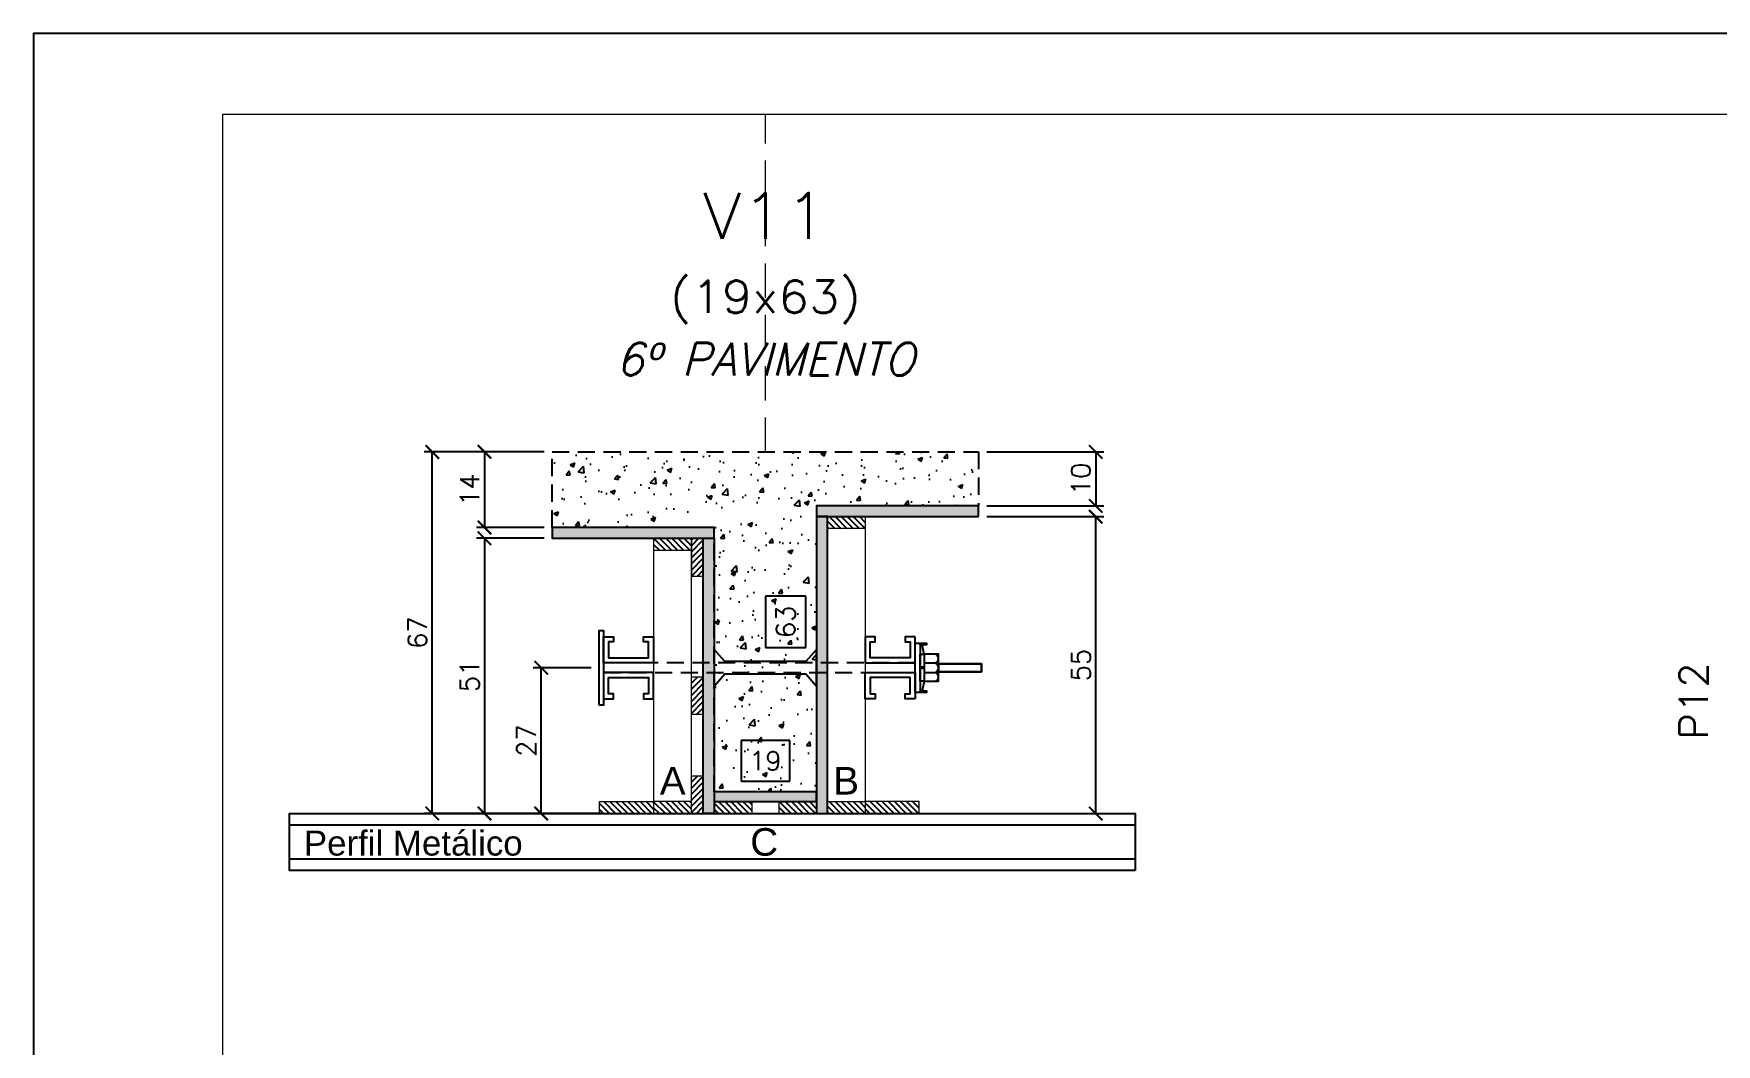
# Model space of a CAD drawing. Extents: x -23436 to 4767, y -4638 to 9755.
# Drawn here: x -17506 to -16883, y 2458 to 2832 of the extents above; entities that cross this region are included whole.
import ezdxf
from ezdxf.enums import TextEntityAlignment as Align

# ---------------------------------------------------------------- set-up
doc = ezdxf.new("R2010")
doc.units = 0
doc.header["$PDMODE"] = 2
doc.header["$PDSIZE"] = 10
doc.linetypes.add('CABLIN', pattern=[0.35, 0.25, -0.1])
doc.linetypes.add('HIDDEN', pattern=[9.525, 6.35, -3.175])
doc.layers.get('0').update_dxf_attribs({"lineweight": 13})
doc.layers.get('Defpoints').update_dxf_attribs({"lineweight": 13})
for name, color, linetype in [('Barra de Ancoragem', 20, 'Continuous'), ('Concreto', 250, 'HIDDEN'), ('Cota', 4, 'Continuous'), ('Cota Seção (2x)', 4, 'Continuous'), ('Hachura', 252, 'CABLIN'), ('MB Logo', 255, 'Continuous'), ('Painéis', 200, 'Continuous'), ('Perfil Metálico', 224, 'Continuous'), ('Texto de Titulo', 7, 'Continuous'), ('Texto Qtd Sarr', 242, 'Continuous'), ('Tubo de PVC', 51, 'Continuous')]:
    doc.layers.add(name, color=color, linetype=linetype)
for name, color, linetype, lineweight in [('FOLHA MB', 7, 'Continuous', 13), ('Madeira', 100, 'Continuous', 13), ('Texto Seção', 7, 'Continuous', 15)]:
    doc.layers.add(name, color=color, linetype=linetype, lineweight=lineweight)
doc.layers.add('Laje_Perimetro', color=7, linetype='Continuous', plot=False)
doc.styles.add('ARIAL', font='arial.ttf', dxfattribs={"oblique": 15, "height": 25})
doc.styles.add('REGUA-120', font='ROMANS.shx', dxfattribs={"height": 15})
doc.styles.add('ROMANS', font='romans.shx')
doc.dimstyles.new('Cota Seção (2x)', dxfattribs={"dimtxt": 7, "dimasz": 5, "dimexe": 3, "dimexo": 3, "dimgap": 2, "dimtad": 3, "dimdec": 1, "dimlfac": 0.5, "dimzin": 12, "dimdsep": 46, "dimtxsty": 'ROMANS', "dimblk": 'ARCHTICK', "dimcen": 0, "dimclrd": 4, "dimclre": 4, "dimclrt": 1, "dimadec": 1, "dimazin": 3, "dimtfac": 1, "dimtdec": 1, "dimtmove": 0, "dimatfit": 3, "dimldrblk": 'OBLIQUE', "dimfxl": 1, "dimtolj": 1, "dimtzin": 12, "dimarcsym": 0})
doc.dimstyles.new('Cota Seção interna', dxfattribs={"dimtxt": 7, "dimasz": 6, "dimexe": 0.18, "dimexo": 2, "dimgap": -4, "dimtad": 3, "dimdec": 1, "dimlfac": 0.5, "dimzin": 12, "dimdsep": 46, "dimtxsty": 'ROMANS', "dimblk": 'ARCHTICK', "dimcen": 0.09, "dimse1": 1, "dimse2": 1, "dimsd1": 1, "dimsd2": 1, "dimclrd": 180, "dimclre": 5, "dimclrt": 1, "dimadec": 0, "dimazin": 3, "dimtfac": 1, "dimtdec": 1, "dimtofl": 0, "dimtmove": 0, "dimatfit": 3, "dimldrblk": 'ARCHTICK', "dimfxl": 1, "dimtolj": 1, "dimtzin": 0, "dimarcsym": 0})
pattern_1 = [(315, (5702.3099, -5686.3843), (1.12253202, 1.12253202), [])]
pattern_2 = [(45, (-8955.0666, 25605.8796), (-1.12253202, 1.12253202), [])]

# ---------------------------------------------------------------- blocks, each defined once
blk = doc.blocks.new('A$C169d8357')
at = {"layer": 'FOLHA MB', "color": 1}
for points in [[(0, 1199.94), (0, 149.94), (1485.02, 149.94), (1485.02, 1199.94)], [(70, 1169.94), (70, 179.94), (1455.02, 179.94), (1455.02, 1169.94)]]:
    blk.add_lwpolyline(points, close=True, dxfattribs=at)
blk = doc.blocks.new('titulo1')
at = {"layer": 'Defpoints', "color": 252, "linetype": 'HIDDEN', "ltscale": 2}
blk.add_line((0, 0), (0, 125), dxfattribs=at)
at = {"layer": 'Defpoints', "style": 'ROMANS', "oblique": 15}
blk.add_attdef('FOLHA', text='', height=10, dxfattribs=at).set_placement((0, 15.58), align=Align.MIDDLE_CENTER)
at = {"layer": 'Texto Qtd Sarr', "color": 3, "style": 'ROMANS', "oblique": 15}
for tag, height, p in [('TITULO', 17, (0, 71.45)), ('SEÇÃO', 12, (0, 41.55))]:
    blk.add_attdef(tag, text='', height=height, dxfattribs=at).set_placement(p, align=Align.MIDDLE_CENTER)
blk = doc.blocks.new('*D719')
at = {"layer": 'Cota Seção (2x)', "color": 180, "lineweight": -2, "transparency": 16777216}
for p, q in [((-17226.31, 2570.26), (-17244.31, 2570.26)), ((-17244.31, 2570.26), (-17244.31, 2555.26)), ((-17226.31, 2555.26), (-17226.31, 2570.26)), ((-17244.31, 2555.26), (-17226.31, 2555.26))]:
    blk.add_line(p, q, dxfattribs=at)
at = {"layer": 'Defpoints', "color": 0, "transparency": 16777216}
for p in [(-17254.31, 2551.26), (-17216.31, 2551.26), (-17216.31, 2551.26)]:
    blk.add_point(p, dxfattribs=at)
at = {"layer": 'Cota Seção (2x)', "color": 1, "transparency": 16777216, "insert": (-17235.31, 2562.76), "char_height": 7, "attachment_point": 5, "style": 'ROMANS'}
blk.add_mtext('\\A1;19', dxfattribs=at)
blk = doc.blocks.new('_ArchTick')
at = {"color": 0, "linetype": 'ByBlock', "const_width": 0.15}
blk.add_lwpolyline([(-0.5, -0.5), (0.5, 0.5)], dxfattribs=at)
blk = doc.blocks.new('*D720')
at = {"layer": 'Cota', "color": 4, "lineweight": -2, "transparency": 16777216}
for p, q in [((-17153.31, 2677.26), (-17109.94, 2677.26)), ((-17112.94, 2677.26), (-17112.94, 2657.26)), ((-17153.31, 2657.26), (-17109.94, 2657.26))]:
    blk.add_line(p, q, dxfattribs=at)
at = {"layer": 'Defpoints', "color": 0, "transparency": 16777216}
for p in [(-17156.31, 2677.26), (-17156.31, 2657.26), (-17112.94, 2657.26)]:
    blk.add_point(p, dxfattribs=at)
at = {"layer": 'Cota', "color": 4, "lineweight": -2, "transparency": 16777216, "xscale": 5, "yscale": 5, "zscale": 5}
for p, rotation in [((-17112.94, 2677.26), 90), ((-17112.94, 2657.26), 270)]:
    blk.add_blockref('_ArchTick', p, dxfattribs=dict(at, rotation=rotation))
at = {"layer": 'Cota', "color": 1, "transparency": 16777216, "insert": (-17118.44, 2667.26), "char_height": 7, "attachment_point": 5, "rotation": 90, "style": 'ROMANS'}
blk.add_mtext('\\A1;10', dxfattribs=at)
blk = doc.blocks.new('_OBLIQUE')
at = {"color": 0, "linetype": 'ByBlock', "lineweight": -2}
for p, q in [((0, 0), (-1, 0)), ((-0.5, -0.5), (0.5, 0.5))]:
    blk.add_line(p, q, dxfattribs=at)
blk = doc.blocks.new('DSADSAD')
at = {"layer": 'Barra de Ancoragem'}
for p, q in [((-12990.96, 7698.42), (-13009.22, 7698.42)), ((-13005.1, 7696.87), (-13008.63, 7697.64)), ((-12995.08, 7696.87), (-12991.55, 7697.64))]:
    blk.add_line(p, q, dxfattribs=at)
at = {"layer": 'Barra de Ancoragem', "flags": 128}
for points in [[(-13009.22, 7700.2), (-12990.96, 7700.2), (-12990.96, 7698.42), (-13009.22, 7698.42)], [(-13008.63, 7698.42), (-13008.63, 7696.05), (-13009.22, 7696.05), (-13009.22, 7698.42)], [(-12995.08, 7698.42), (-12995.08, 7696.87), (-13005.1, 7696.87), (-13005.1, 7698.42)], [(-12990.96, 7698.42), (-12990.96, 7696.05), (-12991.55, 7696.05), (-12991.55, 7698.42)]]:
    blk.add_lwpolyline(points, close=True, dxfattribs=at)
for points in [[(-13005.1, 7696.87), (-13005.1, 7691.61), (-12995.08, 7691.61), (-12995.08, 7696.87)], [(-13000.38, 7696.87), (-13000.38, 7698.42), (-12999.79, 7698.42), (-12999.79, 7696.87), (-13000.38, 7696.87), (-12999.79, 7696.87)]]:
    blk.add_lwpolyline(points, dxfattribs=at)
for points in [[(-13001.86, 7696.87), (-13001.86, 7692.79, 0.666667), (-12998.32, 7692.79, 0.666667)], [(-12998.32, 7696.87), (-12998.32, 7692.79, 0.729796), (-12995.08, 7692.79, 0.729796)]]:
    blk.add_lwpolyline(points, format="xyb", dxfattribs=at)
at = {"layer": 'Barra de Ancoragem'}
blk.add_arc((-13003.48, 7693.31), 1.7, 197.75636, 342.24364, dxfattribs=at)
blk = doc.blocks.new('*D721')
at = {"layer": 'Cota', "color": 4, "lineweight": -2, "transparency": 16777216}
for p, q in [((-17299.83, 2597.26), (-17321.34, 2597.26)), ((-17318.34, 2543.26), (-17318.34, 2597.26)), ((-17295.31, 2543.26), (-17321.34, 2543.26))]:
    blk.add_line(p, q, dxfattribs=at)
at = {"layer": 'Defpoints', "color": 0, "transparency": 16777216}
for p in [(-17318.34, 2597.26), (-17296.83, 2597.26), (-17292.31, 2543.26)]:
    blk.add_point(p, dxfattribs=at)
at = {"layer": 'Cota', "color": 4, "lineweight": -2, "transparency": 16777216, "xscale": 5, "yscale": 5, "zscale": 5}
for p, rotation in [((-17318.34, 2597.26), 90), ((-17318.34, 2543.26), 270)]:
    blk.add_blockref('_ArchTick', p, dxfattribs=dict(at, rotation=rotation))
at = {"layer": 'Cota', "color": 1, "transparency": 16777216, "insert": (-17323.84, 2570.26), "char_height": 7, "attachment_point": 5, "rotation": 90, "style": 'ROMANS'}
blk.add_mtext('\\A1;27', dxfattribs=at)
blk = doc.blocks.new('*D722')
at = {"layer": 'Cota', "color": 4, "lineweight": -2, "transparency": 16777216}
for p, q in [((-17317.31, 2677.26), (-17361.69, 2677.26)), ((-17358.69, 2543.26), (-17358.69, 2677.26)), ((-17295.31, 2543.26), (-17361.69, 2543.26))]:
    blk.add_line(p, q, dxfattribs=at)
at = {"layer": 'Defpoints', "color": 0, "transparency": 16777216}
for p in [(-17358.69, 2677.26), (-17314.31, 2677.26), (-17292.31, 2543.26)]:
    blk.add_point(p, dxfattribs=at)
at = {"layer": 'Cota', "color": 4, "lineweight": -2, "transparency": 16777216, "xscale": 5, "yscale": 5, "zscale": 5}
for p, rotation in [((-17358.69, 2677.26), 90), ((-17358.69, 2543.26), 270)]:
    blk.add_blockref('_ArchTick', p, dxfattribs=dict(at, rotation=rotation))
at = {"layer": 'Cota', "color": 1, "transparency": 16777216, "insert": (-17364.19, 2610.26), "char_height": 7, "attachment_point": 5, "rotation": 90, "style": 'ROMANS'}
blk.add_mtext('\\A1;67', dxfattribs=at)
blk = doc.blocks.new('*D723')
at = {"layer": 'Cota', "color": 4, "lineweight": -2, "transparency": 16777216}
for p, q in [((-17153.31, 2653.26), (-17109.94, 2653.26)), ((-17112.94, 2543.26), (-17112.94, 2653.26)), ((-17175.31, 2543.26), (-17109.94, 2543.26))]:
    blk.add_line(p, q, dxfattribs=at)
at = {"layer": 'Defpoints', "color": 0, "transparency": 16777216}
for p in [(-17156.31, 2653.26), (-17112.94, 2653.26), (-17178.31, 2543.26)]:
    blk.add_point(p, dxfattribs=at)
at = {"layer": 'Cota', "color": 4, "lineweight": -2, "transparency": 16777216, "xscale": 5, "yscale": 5, "zscale": 5}
for p, rotation in [((-17112.94, 2653.26), 90), ((-17112.94, 2543.26), 270)]:
    blk.add_blockref('_ArchTick', p, dxfattribs=dict(at, rotation=rotation))
at = {"layer": 'Cota', "color": 1, "transparency": 16777216, "insert": (-17118.44, 2598.26), "char_height": 7, "attachment_point": 5, "rotation": 90, "style": 'ROMANS'}
blk.add_mtext('\\A1;55', dxfattribs=at)
blk = doc.blocks.new('*D724')
at = {"layer": 'Cota Seção (2x)', "color": 180, "lineweight": -2, "transparency": 16777216}
for p, q in [((-17220.31, 2623.76), (-17235.31, 2623.76)), ((-17235.31, 2623.76), (-17235.31, 2604.76)), ((-17220.31, 2604.76), (-17220.31, 2623.76)), ((-17235.31, 2604.76), (-17220.31, 2604.76))]:
    blk.add_line(p, q, dxfattribs=at)
at = {"layer": 'Defpoints', "color": 0, "transparency": 16777216}
for p in [(-17216.31, 2677.26), (-17216.31, 2677.26), (-17216.31, 2551.26)]:
    blk.add_point(p, dxfattribs=at)
at = {"layer": 'Cota Seção (2x)', "color": 1, "transparency": 16777216, "insert": (-17227.81, 2614.26), "char_height": 7, "attachment_point": 5, "rotation": 90, "style": 'ROMANS'}
blk.add_mtext('\\A1;63', dxfattribs=at)
blk = doc.blocks.new('*D725')
at = {"layer": 'Cota', "color": 4, "lineweight": -2, "transparency": 16777216}
for p, q in [((-17317.31, 2677.26), (-17342.37, 2677.26)), ((-17339.37, 2677.26), (-17339.37, 2649.26)), ((-17317.31, 2649.26), (-17342.37, 2649.26))]:
    blk.add_line(p, q, dxfattribs=at)
at = {"layer": 'Defpoints', "color": 0, "transparency": 16777216}
for p in [(-17314.31, 2677.26), (-17339.37, 2649.26), (-17314.31, 2649.26)]:
    blk.add_point(p, dxfattribs=at)
at = {"layer": 'Cota', "color": 4, "lineweight": -2, "transparency": 16777216, "xscale": 5, "yscale": 5, "zscale": 5}
for p, rotation in [((-17339.37, 2677.26), 90), ((-17339.37, 2649.26), 270)]:
    blk.add_blockref('_ArchTick', p, dxfattribs=dict(at, rotation=rotation))
at = {"layer": 'Cota', "color": 1, "transparency": 16777216, "insert": (-17344.87, 2663.26), "char_height": 7, "attachment_point": 5, "rotation": 90, "style": 'ROMANS'}
blk.add_mtext('\\A1;14', dxfattribs=at)
blk = doc.blocks.new('*D726')
at = {"layer": 'Cota', "color": 4, "lineweight": -2, "transparency": 16777216}
for p, q in [((-17317.31, 2645.26), (-17342.37, 2645.26)), ((-17339.37, 2645.26), (-17339.37, 2543.26)), ((-17295.31, 2543.26), (-17342.37, 2543.26))]:
    blk.add_line(p, q, dxfattribs=at)
at = {"layer": 'Defpoints', "color": 0, "transparency": 16777216}
for p in [(-17314.31, 2645.26), (-17339.37, 2543.26), (-17292.31, 2543.26)]:
    blk.add_point(p, dxfattribs=at)
at = {"layer": 'Cota', "color": 4, "lineweight": -2, "transparency": 16777216, "xscale": 5, "yscale": 5, "zscale": 5}
for p, rotation in [((-17339.37, 2645.26), 90), ((-17339.37, 2543.26), 270)]:
    blk.add_blockref('_ArchTick', p, dxfattribs=dict(at, rotation=rotation))
at = {"layer": 'Cota', "color": 1, "transparency": 16777216, "insert": (-17344.87, 2594.26), "char_height": 7, "attachment_point": 5, "rotation": 90, "style": 'ROMANS'}
blk.add_mtext('\\A1;51', dxfattribs=at)

msp = doc.modelspace()

# ---------------------------------------------------------------- hatches: boundary and pattern name
at = {"layer": 'Concreto'}
h = msp.add_hatch(dxfattribs=at)
h.set_pattern_fill('AR-CONC', color=256, scale=2.5)
h.set_pattern_definition([(50, (1562.319, -4569.665), (17.931505, -1.568803), [1.875, -20.625]), (355, (1562.32, -4569.665), (-3.468783, 18.804803), [1.5, -16.5]), (100.45144, (1563.814, -4569.796), (14.462721, 17.236), [1.593505, -17.528553]), (46.1842, (1562.32, -4564.665), (26.681033, -4.137982), [2.8125, -30.9375]), (96.63564, (1564.543, -4565.01), (23.36655, 24.352965), [2.39026, -26.292844]), (351.18416, (1562.32, -4564.665), (23.36655, 24.352965), [2.25, -24.75]), (21, (1564.819, -4565.915), (14.922676, -10.065472), [1.875, -20.625]), (326, (1564.82, -4565.915), (6.082883, 18.128751), [1.5, -16.5]), (71.45144, (1566.063, -4566.754), (21.00556, 8.063279), [1.593505, -17.528553]), (37.5, (1562.319, -4569.6655), (0.3039964, 8.3223463), [0, -16.3, 0, -16.75, 0, -16.5625]), (7.5, (1562.319, -4569.6655), (6.5767384, 9.8602928), [0, -9.55, 0, -15.925, 0, -6.3125]), (327.5, (1556.744, -4569.6655), (13.345561, -0.5638718), [0, -6.25, 0, -19.5, 0, -25.875]), (317.5, (1554.244, -4569.665), (14.579654, 2.5026246), [0, -8.125, 0, -12.95, 0, -18.375])])
h.paths.add_polyline_path([(-17314.31, 2649.26), (-17314.31, 2677.26), (-17156.31, 2677.26), (-17156.31, 2657.26), (-17216.31, 2657.26), (-17216.31, 2551.26), (-17254.31, 2551.26), (-17254.31, 2649.26)])
at = {"layer": 'Hachura'}
h = msp.add_hatch(color=256, dxfattribs=at)
h.dxf.hatch_style = 1
h.paths.add_polyline_path([(-17156.31, 2653.26), (-17156.31, 2657.26), (-17216.31, 2657.26), (-17216.31, 2653.26)])
h = msp.add_hatch(color=256, dxfattribs=at)
h.dxf.hatch_style = 1
h.paths.add_polyline_path([(-17212.31, 2653.26), (-17216.31, 2653.26), (-17216.31, 2543.26), (-17212.31, 2543.26)])
h = msp.add_hatch(dxfattribs=at)
h.set_pattern_fill('ANSI31', color=256, scale=0.5, angle=270, style=0)
h.set_pattern_definition([(315, (5702.3099, -5654.3843), (1.12253202, 1.12253202), [])])
h.paths.add_polyline_path([(-17212.31, 2648.86), (-17212.31, 2653.26), (-17198.31, 2653.26), (-17198.31, 2648.86)])
h = msp.add_hatch(color=256, dxfattribs=at)
h.dxf.hatch_style = 1
h.paths.add_polyline_path([(-17254.31, 2645.26), (-17254.31, 2649.26), (-17314.31, 2649.26), (-17314.31, 2645.26)])
h = msp.add_hatch(dxfattribs=at)
h.set_pattern_fill('ANSI31', color=256, scale=0.5, angle=270, style=0)
h.set_pattern_definition([(315, (5697.9099, -5662.3843), (1.12253202, 1.12253202), [])])
h.paths.add_polyline_path([(-17262.71, 2640.86), (-17262.71, 2645.26), (-17276.71, 2645.26), (-17276.71, 2640.86)])
h = msp.add_hatch(dxfattribs=at)
h.set_pattern_fill('ANSI31', color=256, scale=0.5, angle=360, style=0)
h.set_pattern_definition(pattern_2)
h.paths.add_polyline_path([(-17258.31, 2645.26), (-17262.71, 2645.26), (-17262.71, 2631.26), (-17258.31, 2631.26)])
h = msp.add_hatch(color=256, dxfattribs=at)
h.dxf.hatch_style = 1
h.paths.add_polyline_path([(-17258.31, 2645.26), (-17254.31, 2645.26), (-17254.31, 2543.26), (-17258.31, 2543.26)])
h = msp.add_hatch(dxfattribs=at)
h.set_pattern_fill('ANSI31', color=256, scale=0.5, angle=360, style=0)
h.set_pattern_definition([(45, (-8955.0666, 25642.5023), (-1.12253202, 1.12253202), [])])
h.paths.add_polyline_path([(-17258.31, 2579.88), (-17262.71, 2579.88), (-17262.71, 2593.88), (-17258.31, 2593.88)])
h = msp.add_hatch(dxfattribs=at)
h.set_pattern_fill('ANSI31', color=256, scale=0.5, angle=360, style=0)
h.set_pattern_definition(pattern_2)
h.paths.add_polyline_path([(-17258.31, 2543.26), (-17262.71, 2543.26), (-17262.71, 2557.26), (-17258.31, 2557.26)])
h = msp.add_hatch(color=256, dxfattribs=at)
h.dxf.hatch_style = 1
h.paths.add_polyline_path([(-17216.31, 2547.66), (-17216.31, 2551.26), (-17254.31, 2551.26), (-17254.31, 2547.66)])
h = msp.add_hatch(dxfattribs=at)
h.set_pattern_fill('ANSI31', color=256, scale=0.5, angle=270, style=0)
h.set_pattern_definition([(315, (5697.9099, -5686.3843), (1.12253202, 1.12253202), [])])
h.paths.add_polyline_path([(-17296.71, 2543.26), (-17296.71, 2547.66), (-17276.71, 2547.66), (-17276.71, 2543.26)])
h = msp.add_hatch(dxfattribs=at)
h.set_pattern_fill('ANSI31', color=256, scale=0.5, angle=270, style=0)
h.set_pattern_definition([(315, (5697.9099, -5759.9843), (1.12253202, 1.12253202), [])])
h.paths.add_polyline_path([(-17262.71, 2543.26), (-17262.71, 2547.66), (-17276.71, 2547.66), (-17276.71, 2543.26)])
h = msp.add_hatch(dxfattribs=at)
h.set_pattern_fill('ANSI31', color=256, scale=0.5, angle=270, style=0)
h.set_pattern_definition(pattern_1)
h.paths.add_polyline_path([(-17254.31, 2543.26), (-17254.31, 2547.66), (-17240.31, 2547.66), (-17240.31, 2543.26)])
h = msp.add_hatch(dxfattribs=at)
h.set_pattern_fill('ANSI31', color=256, scale=0.5, angle=270, style=0)
h.set_pattern_definition(pattern_1)
h.paths.add_polyline_path([(-17216.31, 2543.26), (-17216.31, 2547.66), (-17230.31, 2547.66), (-17230.31, 2543.26)])
h = msp.add_hatch(dxfattribs=at)
h.set_pattern_fill('ANSI31', color=256, scale=0.5, angle=270, style=0)
h.set_pattern_definition([(315, (5702.3099, -5759.9843), (1.12253202, 1.12253202), [])])
h.paths.add_polyline_path([(-17212.31, 2543.26), (-17212.31, 2547.66), (-17198.31, 2547.66), (-17198.31, 2543.26)])
h = msp.add_hatch(dxfattribs=at)
h.set_pattern_fill('ANSI31', color=256, scale=0.5, angle=270, style=0)
h.set_pattern_definition(pattern_1)
h.paths.add_polyline_path([(-17178.31, 2543.26), (-17178.31, 2547.66), (-17198.31, 2547.66), (-17198.31, 2543.26)])

# ---------------------------------------------------------------- linework, layer by layer
at = {"layer": 'Barra de Ancoragem', "flags": 128}
msp.add_lwpolyline([(-17296.83, 2583.39), (-17296.83, 2611.13), (-17295.23, 2611.13), (-17295.23, 2583.39)], close=True, dxfattribs=at)
at = {"layer": 'Barra de Ancoragem'}
for points in [[(-17295.23, 2608.74), (-17293.38, 2608.74), (-17291.54, 2608.74), (-17291.54, 2606.89), (-17293.38, 2606.89), (-17293.38, 2600.88), (-17278.56, 2600.88), (-17278.56, 2606.89), (-17280.41, 2606.89), (-17280.41, 2608.74), (-17278.56, 2608.74), (-17276.71, 2608.74), (-17276.71, 2599.04), (-17295.23, 2599.04)], [(-17179.79, 2608.74), (-17181.64, 2608.74), (-17183.48, 2608.74), (-17183.48, 2606.89), (-17181.64, 2606.89), (-17181.64, 2600.88), (-17196.46, 2600.88), (-17196.46, 2606.89), (-17194.61, 2606.89), (-17194.61, 2608.74), (-17196.46, 2608.74), (-17198.31, 2608.74), (-17198.31, 2599.04), (-17179.79, 2599.04)], [(-17295.23, 2585.78), (-17293.38, 2585.78), (-17291.54, 2585.78), (-17291.54, 2587.63), (-17293.38, 2587.63), (-17293.38, 2593.64), (-17278.56, 2593.64), (-17278.56, 2587.63), (-17280.41, 2587.63), (-17280.41, 2585.78), (-17278.56, 2585.78), (-17276.71, 2585.78), (-17276.71, 2595.48), (-17295.23, 2595.48)], [(-17179.79, 2585.78), (-17181.64, 2585.78), (-17183.48, 2585.78), (-17183.48, 2587.63), (-17181.64, 2587.63), (-17181.64, 2593.64), (-17196.46, 2593.64), (-17196.46, 2587.63), (-17194.61, 2587.63), (-17194.61, 2585.78), (-17196.46, 2585.78), (-17198.31, 2585.78), (-17198.31, 2595.48), (-17179.79, 2595.48)], [(-17171.2, 2598.73), (-17155.3, 2598.73), (-17155.3, 2595.79), (-17171.2, 2595.79)], [(-17155.3, 2595.79), (-17155.3, 2598.73), (-17171.2, 2598.73), (-17171.2, 2595.79)]]:
    msp.add_lwpolyline(points, close=True, dxfattribs=at)
at = {"layer": 'Barra de Ancoragem', "linetype": 'HIDDEN'}
msp.add_lwpolyline([(-17179.79, 2595.48), (-17179.79, 2599.04), (-17295.23, 2599.04), (-17295.23, 2595.48)], close=True, dxfattribs=at)
at = {"layer": 'Concreto'}
msp.add_lwpolyline([(-17314.31, 2649.26), (-17314.31, 2677.26), (-17156.31, 2677.26), (-17156.31, 2657.26), (-17216.31, 2657.26), (-17216.31, 2551.26), (-17254.31, 2551.26), (-17254.31, 2649.26)], close=True, dxfattribs=at)
at = {"layer": 'Laje_Perimetro'}
msp.add_lwpolyline([(-16021.36, 2832.26), (-17506.38, 2832.26), (-17506.38, 1782.26), (-16021.36, 1782.26)], close=True, dxfattribs=at)
at = {"layer": 'Madeira'}
for points in [[(-17212.31, 2648.86), (-17212.31, 2653.26), (-17198.31, 2653.26), (-17198.31, 2648.86)], [(-17212.31, 2653.26), (-17198.31, 2653.26), (-17198.31, 2543.26), (-17212.31, 2543.26)], [(-17262.71, 2640.86), (-17262.71, 2645.26), (-17276.71, 2645.26), (-17276.71, 2640.86)], [(-17262.71, 2645.26), (-17276.71, 2645.26), (-17276.71, 2543.26), (-17262.71, 2543.26)], [(-17258.31, 2645.26), (-17262.71, 2645.26), (-17262.71, 2631.26), (-17258.31, 2631.26)], [(-17258.31, 2579.88), (-17262.71, 2579.88), (-17262.71, 2593.88), (-17258.31, 2593.88)], [(-17258.31, 2543.26), (-17262.71, 2543.26), (-17262.71, 2557.26), (-17258.31, 2557.26)], [(-17296.71, 2543.26), (-17296.71, 2547.66), (-17276.71, 2547.66), (-17276.71, 2543.26)], [(-17262.71, 2543.26), (-17262.71, 2547.66), (-17276.71, 2547.66), (-17276.71, 2543.26)], [(-17254.31, 2543.26), (-17254.31, 2547.66), (-17240.31, 2547.66), (-17240.31, 2543.26)], [(-17216.31, 2543.26), (-17216.31, 2547.66), (-17230.31, 2547.66), (-17230.31, 2543.26)], [(-17212.31, 2543.26), (-17212.31, 2547.66), (-17198.31, 2547.66), (-17198.31, 2543.26)], [(-17178.31, 2543.26), (-17178.31, 2547.66), (-17198.31, 2547.66), (-17198.31, 2543.26)]]:
    msp.add_lwpolyline(points, close=True, dxfattribs=at)
at = {"layer": 'Painéis'}
for points in [[(-17156.31, 2653.26), (-17156.31, 2657.26), (-17216.31, 2657.26), (-17216.31, 2653.26)], [(-17212.31, 2653.26), (-17216.31, 2653.26), (-17216.31, 2543.26), (-17212.31, 2543.26)], [(-17254.31, 2645.26), (-17254.31, 2649.26), (-17314.31, 2649.26), (-17314.31, 2645.26)], [(-17258.31, 2645.26), (-17254.31, 2645.26), (-17254.31, 2543.26), (-17258.31, 2543.26)], [(-17216.31, 2547.66), (-17216.31, 2551.26), (-17254.31, 2551.26), (-17254.31, 2547.66)]]:
    msp.add_lwpolyline(points, close=True, dxfattribs=at)
at = {"layer": 'Perfil Metálico'}
msp.add_lwpolyline([(-17098.3, 2522.19), (-17411.64, 2522.19), (-17411.64, 2543.26), (-17098.3, 2543.26)], close=True, dxfattribs=at)
for points in [[(-17411.64, 2539.1), (-17098.3, 2539.1)], [(-17098.3, 2526.35), (-17411.64, 2526.35)]]:
    msp.add_lwpolyline(points, dxfattribs=at)
at = {"layer": 'Tubo de PVC'}
msp.add_lwpolyline([(-17254.31, 2604.04), (-17254.31, 2604.04), (-17254.31, 2590.48), (-17250.31, 2594.98), (-17220.31, 2594.98), (-17216.31, 2590.48), (-17216.31, 2604.04), (-17220.31, 2599.54), (-17250.31, 2599.54)], close=True, dxfattribs=at)

# ---------------------------------------------------------------- block references
at = {"layer": 'Barra de Ancoragem', "rotation": 90.00000000000001}
msp.add_blockref('DSADSAD', (-9479.58, 15597.35), dxfattribs=at)
at = {"layer": 'MB Logo'}
msp.add_blockref('A$C169d8357', (-17506.38, 1632.32), dxfattribs=at)
at = {"layer": 'Texto Seção'}
ref = msp.add_blockref('titulo1', (-17235.31, 2677.26), dxfattribs=at)
ref.add_attrib('TITULO', 'V11', dxfattribs={"layer": 'Texto de Titulo', "color": 7, "height": 17, "style": 'ROMANS', "width": 1.1}).set_placement((-17235.31, 2764.76), align=Align.MIDDLE_CENTER)
ref.add_attrib('SEÇÃO', '(19x63)', dxfattribs={"layer": 'Texto de Titulo', "color": 7, "height": 12, "style": 'ROMANS', "width": 1.1}).set_placement((-17235.31, 2734.76), align=Align.MIDDLE_CENTER)
ref.add_attrib('REAPROVEITAMENTO', '6º PAVIMENTO', dxfattribs={"layer": 'Texto de Titulo', "color": 7, "height": 12, "style": 'ROMANS', "oblique": 15}).set_placement((-17235.31, 2711.63), align=Align.MIDDLE_CENTER)

# ---------------------------------------------------------------- texts
at = {"layer": 'Texto Seção', "style": 'REGUA-120', "width": 1.05}
msp.add_text('P12', height=10.4, rotation=90, dxfattribs=at).set_placement((-16891.42, 2584.93), align=Align.MIDDLE_CENTER)
at = {"layer": 'Texto Seção', "color": 0, "linetype": 'Continuous', "style": 'ARIAL'}
for s, p in [('A', (-17269.64, 2555.39)), ('B', (-17205.38, 2555.39)), ('C', (-17235.75, 2532.72))]:
    msp.add_text(s, height=10.22, dxfattribs=at).set_placement(p, align=Align.MIDDLE_CENTER)
at = {"layer": 'Texto Seção', "style": 'ARIAL'}
msp.add_text('Perfil Metálico', height=9.24, dxfattribs=at).set_placement((-17365.75, 2532.28), align=Align.MIDDLE_CENTER)

# ---------------------------------------------------------------- dimensions: what is measured, and where the dimension line sits
at = {"layer": 'Cota'}
for base, p1, p2, picture, middle in [((-17358.69, 2677.26), (-17292.31, 2543.26), (-17314.31, 2677.26), '*D722', (-17364.19, 2610.26)), ((-17339.37, 2649.26), (-17314.31, 2677.26), (-17314.31, 2649.26), '*D725', (-17344.87, 2663.26)), ((-17112.94, 2657.26), (-17156.31, 2677.26), (-17156.31, 2657.26), '*D720', (-17118.44, 2667.26)), ((-17112.94, 2653.26), (-17178.31, 2543.26), (-17156.31, 2653.26), '*D723', (-17118.44, 2598.26)), ((-17339.37, 2543.26), (-17314.31, 2645.26), (-17292.31, 2543.26), '*D726', (-17344.87, 2594.26)), ((-17318.34, 2597.26), (-17292.31, 2543.26), (-17296.83, 2597.26), '*D721', (-17323.84, 2570.26))]:
    dim = msp.add_linear_dim(base=base, p1=p1, p2=p2, angle=90, dimstyle='Cota Seção (2x)', dxfattribs=at)
    dim.commit()
    dim.dimension.update_dxf_attribs({"geometry": picture, "text_midpoint": middle})
at = {"layer": 'Cota Seção (2x)'}
dim = msp.add_linear_dim(base=(-17216.31, 2677.26), p1=(-17216.31, 2551.26), p2=(-17216.31, 2677.26), angle=90, dimstyle='Cota Seção interna', dxfattribs=at)
dim.commit()
dim.dimension.update_dxf_attribs({"geometry": '*D724', "text_midpoint": (-17227.81, 2614.26)})
dim = msp.add_linear_dim(base=(-17216.31, 2551.26), p1=(-17254.31, 2551.26), p2=(-17216.31, 2551.26), dimstyle='Cota Seção interna', dxfattribs=at)
dim.commit()
dim.dimension.update_dxf_attribs({"geometry": '*D719', "text_midpoint": (-17235.31, 2562.76)})

doc.saveas('drawing.dxf')
